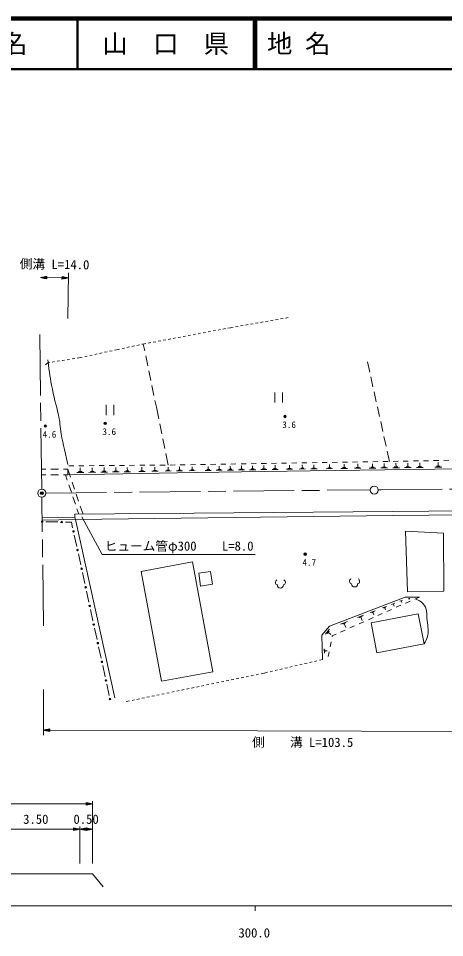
# Model space of a CAD drawing. Units: millimetres, scale not verified. Extents: x 40000 to 680000, y 20000 to 380000.
# Drawn here: x 321313 to 405413, y 198715 to 380000 of the extents above; entities that cross this region are included whole.
import ezdxf
from ezdxf.enums import TextEntityAlignment as Align

# ---------------------------------------------------------------- set-up
doc = ezdxf.new("R2010")
doc.units = ezdxf.units.MM
doc.header["$LTSCALE"] = 1000
doc.header["$PDMODE"] = 32
doc.header["$PDSIZE"] = 500
doc.linetypes.add('CHAIN', pattern=[18.5, 12, -1.5, 3.5, -1.5])
for name, color, linetype, lineweight in [('M-BGD', 7, 'Continuous', 13), ('M-BMK', 2, 'CHAIN', 13), ('M-BMK-SRVR', 3, 'Continuous', 13), ('M-STR-HTXT', 7, 'Continuous', 13), ('M-TTL', 2, 'Continuous', 140), ('M-TTL-BAND', 7, 'Continuous', 13), ('M-TTL-LINE', 7, 'Continuous', 50)]:
    doc.layers.add(name, color=color, linetype=linetype, lineweight=lineweight)
doc.layers.add('M-OTRS', color=6, linetype='Continuous')
doc.layers.add('M-TTL-TXT', color=7, linetype='Continuous')
doc.styles.add('ＭＳ ゴシック', font='')
doc.styles.get('ＭＳ ゴシック').set_extended_font_data('MS Gothic')

msp = doc.modelspace()

# ---------------------------------------------------------------- linework, layer by layer
at = {"layer": 'M-BGD'}
for p, q in [((374025, 320907), (374559, 321002)), ((363150, 318992), (363684, 319086)), ((364176, 319173), (364669, 319260)), ((365161, 319347), (365654, 319433)), ((366146, 319520), (366638, 319607)), ((367131, 319693), (367623, 319780)), ((368116, 319867), (368608, 319954)), ((369101, 320040), (369593, 320127)), ((370085, 320214), (370578, 320300)), ((371070, 320387), (371563, 320474)), ((372055, 320561), (372548, 320647)), ((373040, 320734), (373532, 320821)), ((353819, 317249), (354311, 317341)), ((354802, 317433), (355294, 317524)), ((355785, 317616), (356277, 317708)), ((356768, 317800), (357260, 317892)), ((357751, 317984), (358243, 318075)), ((358734, 318167), (359226, 318259)), ((359717, 318351), (360209, 318443)), ((360700, 318535), (361192, 318626)), ((361683, 318718), (362175, 318810)), ((362666, 318902), (363150, 318992)), ((344693, 315511), (345182, 315615)), ((345671, 315719), (345964, 315781)), ((345964, 315781), (346447, 315871)), ((346242, 314435), (345964, 315781)), ((346938, 315963), (347430, 316055)), ((347921, 316147), (348413, 316239)), ((348904, 316331), (349396, 316422)), ((349887, 316514), (350379, 316606)), ((350870, 316698), (351362, 316790)), ((351853, 316882), (352345, 316973)), ((352836, 317065), (353328, 317157)), ((336369, 313720), (336857, 313826)), ((337346, 313933), (337834, 314039)), ((338323, 314145), (338812, 314252)), ((339300, 314358), (339789, 314464)), ((340277, 314571), (340976, 314723)), ((340976, 314723), (341269, 314785)), ((341758, 314889), (342247, 314992)), ((342736, 315096), (343225, 315200)), ((343715, 315304), (344204, 315408)), ((326679, 311673), (327163, 312104)), ((327163, 312104), (327477, 312152)), ((327971, 312228), (328465, 312304)), ((328959, 312380), (329454, 312456)), ((329948, 312532), (330442, 312608)), ((330936, 312684), (331430, 312760)), ((331925, 312836), (332419, 312912)), ((332913, 312988), (333227, 313036)), ((333227, 313036), (333926, 313189)), ((334414, 313295), (334903, 313401)), ((335392, 313507), (335880, 313614)), ((346850, 311497), (346445, 313455)), ((390630, 310257), (390184, 312265)), ((347458, 308559), (347053, 310517)), ((391280, 307329), (390847, 309281)), ((348066, 305621), (347660, 307580)), ((348547, 303295), (348268, 304642)), ((371916, 306233), (371916, 304233)), ((373416, 306233), (373416, 304233)), ((391931, 304400), (391497, 306353)), ((338621, 303757), (338621, 301757)), ((340121, 303757), (340121, 301757)), ((349010, 301033), (348547, 303295)), ((392581, 301471), (392147, 303424)), ((349613, 298094), (349211, 300053)), ((393231, 298543), (392797, 300495)), ((393881, 295614), (393448, 297567)), ((350215, 295155), (349813, 297114)), ((350879, 291913), (350415, 294175)), ((394544, 292630), (394098, 294638)), ((346251, 291875), (345251, 291867)), ((348251, 291891), (347251, 291883)), ((350251, 291908), (349251, 291899)), ((352250, 291935), (351251, 291919)), ((354250, 291968), (353250, 291952)), ((356250, 292001), (355250, 291985)), ((358250, 292034), (357250, 292017)), ((360249, 292067), (359249, 292050)), ((362249, 292100), (361249, 292083)), ((364249, 292132), (363249, 292116)), ((366249, 292165), (365249, 292149)), ((368248, 292198), (367248, 292182)), ((370248, 292231), (369248, 292215)), ((372248, 292264), (371248, 292247)), ((374247, 292297), (373248, 292280)), ((374799, 291252), (374790, 291906)), ((376247, 292330), (375247, 292313)), ((378247, 292362), (377247, 292346)), ((377346, 291289), (377337, 291947)), ((380247, 292395), (379247, 292379)), ((379640, 291322), (379631, 291985)), ((382246, 292428), (381247, 292412)), ((382684, 291365), (382675, 292035)), ((384246, 292461), (383246, 292445)), ((386246, 292494), (385246, 292478)), ((385590, 291407), (385581, 292083)), ((388246, 292527), (387246, 292510)), ((388266, 291444), (388257, 292127)), ((390245, 292560), (389245, 292543)), ((391200, 291486), (391191, 292175)), ((392245, 292593), (391245, 292576)), ((394245, 292625), (393245, 292609)), ((393502, 291518), (393493, 292213)), ((396244, 292662), (395245, 292643)), ((395819, 291552), (395809, 292254)), ((398244, 292699), (397244, 292680)), ((398153, 291586), (398143, 292297)), ((400244, 292736), (399244, 292717)), ((400504, 291620), (400494, 292341)), ((402243, 292773), (401244, 292754)), ((404243, 292810), (403243, 292792)), ((404157, 291673), (404147, 292408)), ((406243, 292847), (405243, 292829)), ((325869, 291070), (326712, 291072)), ((327712, 291076), (329212, 291081)), ((330212, 291085), (331056, 291088)), ((331056, 291088), (331056, 289993)), ((331056, 291088), (331597, 289495)), ((332251, 291760), (331251, 291752)), ((334225, 290447), (332823, 290423)), ((333872, 290628), (333170, 290616)), ((334251, 291776), (333251, 291768)), ((333521, 290622), (333508, 291370)), ((336580, 290487), (335209, 290464)), ((336251, 291793), (335251, 291785)), ((336235, 290664), (335549, 290653)), ((335892, 290659), (335879, 291390)), ((338251, 291809), (337251, 291801)), ((338905, 290527), (337565, 290504)), ((338567, 290700), (337897, 290689)), ((338232, 290694), (338219, 291409)), ((340251, 291826), (339251, 291817)), ((341198, 290566), (339889, 290544)), ((340868, 290735), (340213, 290724)), ((340541, 290730), (340529, 291428)), ((342251, 291842), (341251, 291834)), ((343462, 290605), (342183, 290583)), ((343139, 290770), (342500, 290759)), ((342820, 290764), (342808, 291447)), ((344251, 291858), (343251, 291850)), ((346316, 290654), (345075, 290632)), ((346003, 290814), (345383, 290803)), ((345693, 290808), (345682, 291470)), ((348863, 290697), (347657, 290676)), ((348559, 290853), (347956, 290842)), ((348257, 290848), (348246, 291491)), ((351449, 290741), (350277, 290721)), ((351153, 290892), (350567, 290882)), ((350860, 290887), (350850, 291512)), ((353708, 290780), (352539, 290760)), ((353413, 290931), (352828, 290921)), ((353121, 290926), (353110, 291549)), ((356199, 290822), (355032, 290802)), ((355905, 290973), (355321, 290963)), ((355613, 290968), (355602, 291590)), ((359358, 290868), (358183, 290851)), ((359062, 291020), (358474, 291012)), ((358768, 291016), (358759, 291642)), ((361543, 290899), (360361, 290882)), ((361245, 291052), (360654, 291044)), ((360950, 291048), (360941, 291678)), ((363735, 290930), (362546, 290913)), ((363435, 291084), (362841, 291076)), ((363138, 291080), (363129, 291714)), ((365934, 290961), (364738, 290944)), ((365633, 291117), (365035, 291108)), ((365334, 291112), (365325, 291750)), ((368140, 290993), (366937, 290976)), ((367837, 291149), (367236, 291140)), ((367536, 291145), (367527, 291786)), ((370353, 291025), (369144, 291007)), ((370049, 291182), (369444, 291173)), ((369746, 291177), (369737, 291823)), ((372574, 291056), (371357, 291039)), ((372267, 291214), (371659, 291206)), ((371963, 291210), (371954, 291859)), ((375415, 291097), (374189, 291079)), ((375106, 291256), (374493, 291247)), ((377966, 291133), (376732, 291116)), ((377655, 291294), (377038, 291285)), ((380263, 291165), (379021, 291148)), ((379950, 291327), (379329, 291318)), ((383314, 291207), (382058, 291189)), ((382998, 291370), (382370, 291361)), ((386227, 291246), (384958, 291229)), ((385907, 291411), (385273, 291402)), ((388909, 291282), (387629, 291265)), ((388586, 291449), (387946, 291440)), ((391849, 291322), (390556, 291305)), ((391523, 291490), (390877, 291481)), ((394156, 291353), (392854, 291336)), ((393828, 291523), (393177, 291514)), ((396479, 291385), (395163, 291367)), ((396148, 291556), (395490, 291547)), ((398822, 291417), (397488, 291399)), ((398486, 291590), (397819, 291581)), ((401182, 291449), (399831, 291430)), ((400842, 291624), (400166, 291615)), ((404849, 291498), (403470, 291480)), ((404502, 291678), (403812, 291668)), ((326720, 289978), (325884, 289975)), ((329220, 289987), (327720, 289982)), ((331056, 289993), (330220, 289990)), ((330621, 289992), (330970, 288948)), ((331918, 288548), (332400, 287128)), ((331287, 287999), (331763, 286577)), ((332080, 285629), (332556, 284206)), ((332722, 286181), (333204, 284760)), ((332873, 283258), (333223, 282214)), ((333525, 283813), (334066, 282221)), ((332482, 281660), (332464, 282207)), ((332572, 281176), (340331, 245988)), ((326757, 280718), (329107, 280689)), ((330607, 280670), (331782, 280656)), ((331782, 280656), (332023, 279552)), ((332343, 278087), (332824, 275879)), ((405161, 278482), (397670, 278848)), ((397670, 278848), (398100, 266937)), ((333143, 274414), (333624, 272206)), ((333944, 270741), (334425, 268533)), ((334745, 267068), (335226, 264861)), ((396602, 265053), (397131, 265256)), ((396866, 265154), (397002, 264802)), ((397741, 264694), (397686, 264670)), ((398602, 265073), (397741, 264694)), ((398260, 265580), (398550, 265580)), ((398405, 265580), (398405, 265386)), ((400432, 265878), (399517, 265475)), ((335545, 263395), (336026, 261188)), ((390745, 262800), (391713, 263173)), ((391037, 262764), (391521, 262950)), ((393167, 263732), (393954, 264034)), ((393404, 263703), (393798, 263854)), ((393601, 263778), (393762, 263359)), ((394946, 263449), (394033, 263042)), ((394954, 264419), (395607, 264670)), ((395281, 264545), (395448, 264110)), ((396773, 264263), (395860, 263856)), ((384841, 260529), (386253, 261072)), ((388236, 261835), (389393, 262280)), ((388584, 261792), (389163, 262014)), ((388874, 261903), (389111, 261286)), ((391292, 261821), (390379, 261414)), ((391279, 262857), (391478, 262341)), ((393119, 262635), (392206, 262228)), ((336346, 259722), (336827, 257515)), ((381885, 258567), (382715, 259532)), ((385812, 259379), (384898, 258972)), ((385230, 260571), (385936, 260842)), ((385443, 260545), (385796, 260680)), ((385619, 260613), (385909, 259860)), ((387639, 260193), (386725, 259786)), ((389465, 261007), (388552, 260600)), ((382221, 258698), (382636, 259180)), ((382429, 258939), (382943, 258497)), ((383246, 258236), (383208, 258048)), ((383985, 258565), (383246, 258236)), ((337147, 256049), (337628, 253842)), ((381698, 254830), (381665, 255689)), ((383011, 257068), (382814, 256088)), ((381804, 255049), (381788, 255478)), ((381796, 255264), (382254, 255281)), ((382616, 255107), (382419, 254127)), ((337947, 252376), (338428, 250169)), ((374869, 252065), (375356, 252179)), ((375843, 252292), (376330, 252405)), ((376817, 252518), (377304, 252632)), ((377791, 252745), (378278, 252858)), ((378765, 252972), (379252, 253085)), ((379739, 253198), (380226, 253311)), ((380713, 253425), (381345, 253572)), ((366259, 250156), (366748, 250257)), ((367238, 250358), (367728, 250459)), ((368217, 250560), (368707, 250662)), ((369197, 250763), (369854, 250899)), ((369854, 250899), (370486, 251046)), ((370973, 251159), (371460, 251272)), ((371947, 251385), (372434, 251499)), ((372921, 251612), (373408, 251725)), ((373895, 251839), (374382, 251952)), ((338748, 248704), (339229, 246496)), ((357445, 248335), (357934, 248436)), ((358424, 248537), (358914, 248639)), ((359403, 248740), (359893, 248841)), ((360383, 248942), (360872, 249043)), ((361362, 249144), (361852, 249245)), ((362341, 249347), (362831, 249448)), ((363321, 249549), (363810, 249650)), ((364300, 249751), (364790, 249852)), ((365279, 249954), (365769, 250055)), ((348631, 246514), (349120, 246615)), ((349610, 246717), (350100, 246818)), ((350589, 246919), (351079, 247020)), ((351569, 247121), (352058, 247222)), ((352548, 247324), (353038, 247425)), ((353527, 247526), (354017, 247627)), ((354507, 247728), (354996, 247829)), ((355486, 247930), (355976, 248032)), ((356465, 248133), (356955, 248234)), ((342587, 245266), (343244, 245402)), ((343734, 245503), (344224, 245604)), ((344713, 245705), (345203, 245806)), ((345693, 245907), (346182, 246009)), ((346672, 246110), (347162, 246211)), ((347651, 246312), (348141, 246413))]:
    msp.add_line(p, q, dxfattribs=at)
for points in [[(331056, 289993), (356297, 290424), (378900, 290747), (413308, 291213), (439500, 291410)], [(332464, 282207), (395198, 282728), (423597, 283015), (428817, 283087)], [(325996, 281534), (332482, 281660), (332572, 281176), (326003, 281068)], [(332572, 281176), (395206, 281957), (423606, 282244), (428828, 282316)], [(398100, 266937), (405276, 267008), (405161, 278482)], [(381345, 253572), (381165, 258344), (382708, 260137), (397634, 265878), (400432, 265878)], [(294051, 208790), (296146, 211311), (335919, 211311), (338050, 208754)]]:
    msp.add_lwpolyline(points, dxfattribs=at)
for points in [[(349583, 249284), (345564, 270919), (355651, 272792), (359669, 251158)], [(356893, 270596), (357279, 268049), (359585, 268398), (359199, 270945)], [(392037, 254881), (401346, 256639), (400225, 262576), (390916, 260818)]]:
    msp.add_lwpolyline(points, close=True, dxfattribs=at)
for centre, radius in [((373922, 301503), 250), ((373922, 301503), 204), ((373922, 301503), 159), ((373922, 301503), 114), ((373922, 301503), 68.2), ((373922, 301503), 22.7), ((326643, 299600), 250), ((326643, 299600), 204), ((326643, 299600), 159), ((326643, 299600), 114), ((326643, 299600), 68.2), ((326643, 299600), 22.7), ((338438, 300138), 250), ((338438, 300138), 204), ((338438, 300138), 159), ((338438, 300138), 114), ((338438, 300138), 68.2), ((338438, 300138), 22.7), ((326007, 280727), 150), ((326007, 280727), 120), ((326007, 280727), 100), ((329857, 280680), 150), ((329857, 280680), 120), ((329857, 280680), 100), ((332183, 278819), 150), ((332183, 278819), 120), ((332183, 278819), 100), ((332983, 275146), 150), ((332983, 275146), 120), ((332983, 275146), 100), ((377905, 274344), 250), ((377905, 274344), 204), ((377905, 274344), 159), ((377905, 274344), 114), ((377905, 274344), 68.2), ((377905, 274344), 22.7), ((333784, 271474), 150), ((333784, 271474), 120), ((333784, 271474), 100), ((334585, 267801), 150), ((334585, 267801), 120), ((334585, 267801), 100), ((335385, 264128), 150), ((335385, 264128), 120), ((335385, 264128), 100), ((336186, 260455), 150), ((336186, 260455), 120), ((336186, 260455), 100), ((336987, 256782), 150), ((336987, 256782), 120), ((336987, 256782), 100), ((337787, 253109), 150), ((337787, 253109), 120), ((337787, 253109), 100), ((338588, 249436), 150), ((338588, 249436), 120), ((338588, 249436), 100), ((339389, 245764), 150), ((339389, 245764), 120), ((339389, 245764), 100)]:
    msp.add_circle(centre, radius, dxfattribs=at)
for centre, radius, start, end in [((372548, 268780), 536, 116.08703, 255.33416), ((373476, 268780), 536, 284.66584, 63.91297), ((387186, 268995), 536, 116.08703, 255.33416), ((387650, 268477), 600, 180, 0), ((388115, 268995), 536, 284.66584, 63.91297), ((373012, 268261), 600, 180, 0)]:
    msp.add_arc(centre, radius, start, end, dxfattribs=at)
for points in [[(327094, 312688), (327476, 309892), (327583, 309114), (328025, 306846), (328473, 304547), (328934, 303304), (329380, 301004), (329526, 300251), (329525, 299816), (329634, 299057), (330031, 296283), (330310, 295362), (331073, 292030)], [(399635, 265527), (400294, 265302), (400640, 265077), (401132, 264595), (402091, 263657), (401795, 262592), (401948, 261259), (402098, 259959), (402367, 259145), (401939, 257909), (401760, 257392), (401673, 257146), (401346, 256639)]]:
    msp.add_open_spline(points, degree=3, knots=[0, 0, 0, 0, 1, 1, 1, 2, 2, 2, 3, 3, 3, 4, 4, 4, 4], dxfattribs=at)
at = {"layer": 'M-BMK'}
for p, q in [((325921, 287161), (325497, 318892)), ((326732, 286369), (390726, 287021)), ((326281, 260223), (325943, 285561))]:
    msp.add_line(p, q, dxfattribs=at)
msp.add_lwpolyline([(392321, 287037), (392904, 287043), (481419, 287660), (485343, 287811)], dxfattribs=at)
at = {"layer": 'M-BMK-SRVR'}
for centre in [(325932, 286361), (391524, 286967)]:
    msp.add_circle(centre, 800, dxfattribs=at)
at = {"layer": 'M-OTRS'}
msp.add_point((325932, 286361), dxfattribs=at)
at = {"layer": 'M-STR-HTXT'}
for p, q in [((325657, 328891), (326911, 329121)), ((325657, 328891), (326903, 328621)), ((325657, 328891), (326907, 328871)), ((326906, 328821), (325906, 328837)), ((326908, 328921), (325908, 328937)), ((326155, 328783), (326905, 328771)), ((326158, 328983), (326908, 328971)), ((326904, 328721), (326404, 328729)), ((326909, 329021), (326409, 329029)), ((326654, 328675), (326904, 328671)), ((326660, 329075), (326910, 329071)), ((326903, 328621), (326911, 329121)), ((326907, 328871), (329921, 328823)), ((329925, 329073), (329917, 328573)), ((331171, 328803), (329917, 328573)), ((330168, 328619), (329918, 328623)), ((330669, 328711), (329919, 328723)), ((329919, 328673), (330419, 328665)), ((329920, 328773), (330920, 328757)), ((331171, 328803), (329921, 328823)), ((329922, 328873), (330922, 328857)), ((329923, 328973), (330423, 328965)), ((330673, 328911), (329923, 328923)), ((330174, 329019), (329924, 329023)), ((331171, 328803), (329925, 329073)), ((331043, 320804), (331187, 329803)), ((333810, 281705), (337828, 274278)), ((337828, 274278), (368028, 274278)), ((326269, 247629), (326244, 238630)), ((326247, 239630), (327498, 239876)), ((326247, 239630), (327496, 239376)), ((326247, 239630), (327497, 239626)), ((327497, 239676), (326497, 239679)), ((327497, 239576), (326497, 239579)), ((326747, 239728), (327497, 239726)), ((326747, 239528), (327497, 239526)), ((327497, 239776), (326997, 239777)), ((327497, 239476), (326997, 239477)), ((327246, 239427), (327496, 239426)), ((327248, 239827), (327498, 239826)), ((327496, 239376), (327498, 239876)), ((327497, 239626), (427324, 239346)), ((316068, 225100), (333433, 225100)), ((333433, 225100), (334669, 225100)), ((335919, 225100), (334669, 225350)), ((334669, 225350), (334669, 224850)), ((334919, 225300), (334669, 225300)), ((334669, 225250), (335169, 225250)), ((335419, 225200), (334669, 225200)), ((334669, 225150), (335669, 225150)), ((335919, 225100), (334669, 224850)), ((335919, 225100), (334669, 225100)), ((334669, 225050), (335669, 225050)), ((335419, 225000), (334669, 225000)), ((334669, 224950), (335169, 224950)), ((334919, 224900), (334669, 224900)), ((335919, 213311), (335919, 225600)), ((317318, 220100), (332183, 220100)), ((333433, 220100), (332183, 220350)), ((332183, 220350), (332183, 219850)), ((332433, 220300), (332183, 220300)), ((332183, 220250), (332683, 220250)), ((332933, 220200), (332183, 220200)), ((332183, 220150), (333183, 220150)), ((333433, 220100), (332183, 219850)), ((333433, 220100), (332183, 220100)), ((332183, 220050), (333183, 220050)), ((332933, 220000), (332183, 220000)), ((332183, 219950), (332683, 219950)), ((332433, 219900), (332183, 219900)), ((333433, 213311), (333433, 220600)), ((333433, 220100), (334683, 220350)), ((333433, 220100), (334683, 219850)), ((333433, 220100), (334683, 220100)), ((334683, 220150), (333683, 220150)), ((334683, 220050), (333683, 220050)), ((333933, 220200), (334683, 220200)), ((333933, 220000), (334683, 220000)), ((334683, 220250), (334183, 220250)), ((334683, 219950), (334183, 219950)), ((334433, 220300), (334683, 220300)), ((334433, 219900), (334683, 219900)), ((335919, 220100), (334669, 220350)), ((334669, 220350), (334669, 219850)), ((334919, 220300), (334669, 220300)), ((334669, 220250), (335169, 220250)), ((335419, 220200), (334669, 220200)), ((334669, 220150), (335669, 220150)), ((335919, 220100), (334669, 219850)), ((335919, 220100), (334669, 220100)), ((334669, 220050), (335669, 220050)), ((335419, 220000), (334669, 220000)), ((334669, 219950), (335169, 219950)), ((334919, 219900), (334669, 219900)), ((334683, 219850), (334683, 220350))]:
    msp.add_line(p, q, dxfattribs=at)
at = {"layer": 'M-TTL'}
msp.add_line((680000, 380000), (40000, 380000), dxfattribs=at)
at = {"layer": 'M-TTL-BAND'}
for p, q in [((40000, 205000), (579000, 205000)), ((368000, 205000), (368000, 204000))]:
    msp.add_line(p, q, dxfattribs=at)
at = {"layer": 'M-TTL-LINE'}
for p, q in [((333000, 380000), (333000, 370000)), ((367750, 380000), (367750, 370000)), ((368250, 380000), (368250, 370000)), ((40000, 370000), (680000, 370000))]:
    msp.add_line(p, q, dxfattribs=at)

# ---------------------------------------------------------------- texts
at = {"layer": 'M-BGD', "style": 'ＭＳ ゴシック'}
for s, p in [('3.6', (337900, 297447)), ('3.6', (373384, 298812)), ('4.6', (326105, 296909)), ('4.7', (377367, 271653))]:
    msp.add_text(s, height=1320, dxfattribs=at).set_placement(p, align=Align.BOTTOM_LEFT)
at = {"layer": 'M-STR-HTXT', "style": 'ＭＳ ゴシック'}
for s, rotation, p in [('側溝 L=14.0', 359.085, (328433, 330047)), ('側\u3000\u3000溝 L=103.5', 359.839, (377400, 235786))]:
    msp.add_text(s, height=1833, rotation=rotation, dxfattribs=at).set_placement(p, align=Align.BOTTOM_CENTER)
for s, p in [('ヒューム管φ300\u3000\u3000L=8.0', (353028, 274478)), ('3.50', (324751, 220600)), ('0.50', (334676, 220600))]:
    msp.add_text(s, height=1833, dxfattribs=at).set_placement(p, align=Align.BOTTOM_CENTER)
at = {"layer": 'M-TTL-BAND', "style": 'ＭＳ ゴシック'}
msp.add_text('300.0', height=1833, dxfattribs=at).set_placement((367844, 198195), align=Align.BOTTOM_CENTER)
at = {"layer": 'M-TTL-TXT', "style": 'ＭＳ ゴシック'}
for s, p in [('県\u3000名', (315625, 375000)), ('山\u3000口\u3000県', (350375, 375000))]:
    msp.add_text(s, height=3666, dxfattribs=at).set_placement(p, align=Align.MIDDLE_CENTER)
msp.add_text('地 名', height=3666, dxfattribs=at).set_placement((370380, 375000), align=Align.MIDDLE_LEFT)

doc.saveas('drawing.dxf')
